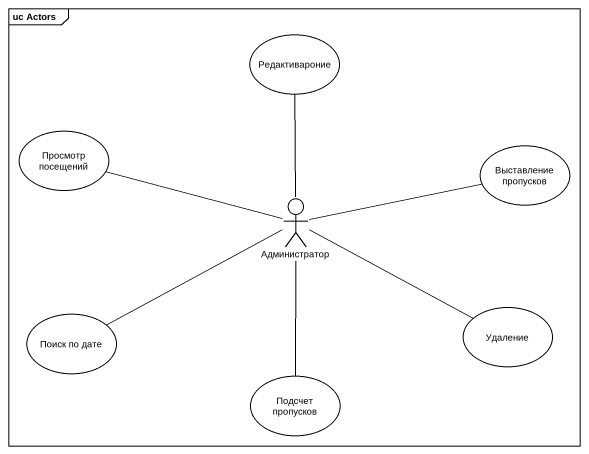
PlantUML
@startuml
mainframe uc Actors
usecase Редактивароние
usecase "Просмотр посещений" as Просмотр_посещений
usecase "Выставление пропусков" as Выставление_пропусков
actor Администратор
usecase "Поиск по дате" as Поиск_по_дате
usecase Удаление
usecase "Подсчет пропусков" as Подсчет_пропусков
Просмотр_посещений -right- Администратор
Администратор -up- Редактивароние
Администратор -right- Выставление_пропусков
Администратор -right- Удаление
Администратор -- Подсчет_пропусков
Поиск_по_дате -right- Администратор
@enduml
